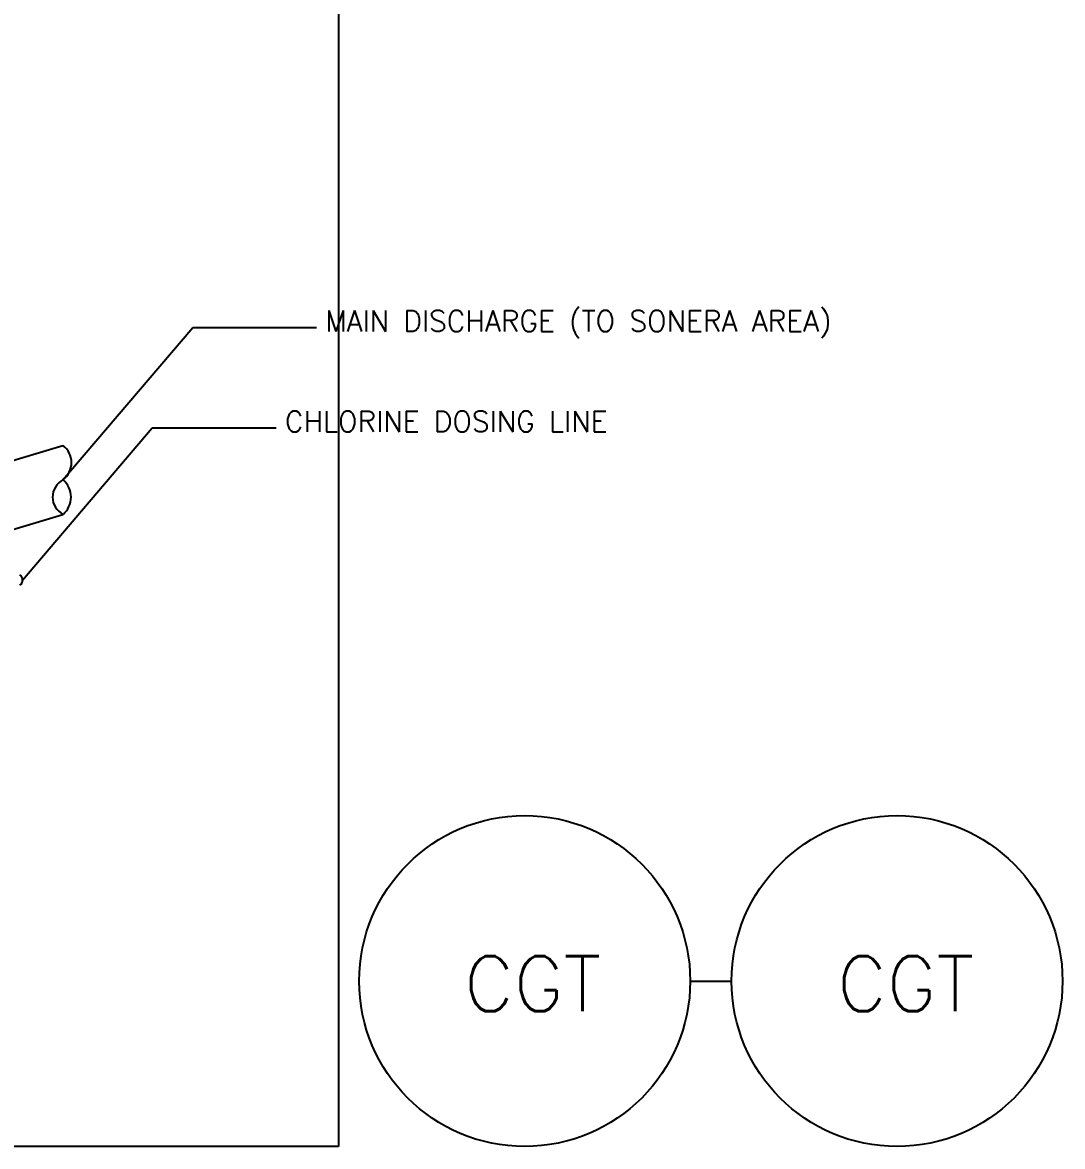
# Model space of a CAD drawing. Header units: inches. Extents: x 68782 to 87500, y -27905 to -16049.
# Drawn here: x 83729 to 87500, y -27905 to -23829 of the extents above; entities that cross this region are included whole.
import ezdxf

# ---------------------------------------------------------------- set-up
doc = ezdxf.new("R2010")
doc.units = ezdxf.units.IN
doc.header["$MEASUREMENT"] = 0
doc.layers.add('M-HVAC-PIPE-TEXT', color=2, linetype='Continuous', lineweight=25)
doc.layers.add('M-X-BKGD', color=8, linetype='Continuous')
doc.styles.add('SIMS', font='simplex.shx')
doc.styles.get("Standard").update_dxf_attribs({"font": 'arial.ttf'})
doc.dimstyles.get("Standard").update_dxf_attribs({"dimtxt": 0.18, "dimasz": 0.18, "dimexe": 0.18, "dimexo": 0.0625, "dimgap": 0.09, "dimtad": 0, "dimtih": 1, "dimtoh": 1, "dimdec": 4, "dimzin": 0, "dimdsep": 46, "dimtxsty": 'Standard', "dimcen": 0.09, "dimadec": 0, "dimazin": 0, "dimtfac": 1, "dimtdec": 4, "dimtofl": 0, "dimtmove": 0, "dimatfit": 3, "dimfxl": 1, "dimtolj": 1, "dimtzin": 0, "dimarcsym": 0})

msp = doc.modelspace()

# ---------------------------------------------------------------- linework, layer by layer
at = {"layer": 'M-X-BKGD'}
for p, q in [((84875, -18454.9), (84875, -27904.9)), ((83024.8, -25617.8), (83875.9, -25362.5)), ((83024.8, -25867.8), (83875.9, -25612.5)), ((86150, -27304.9), (86300, -27304.9)), ((84875, -27904.9), (72192.3, -27904.9))]:
    msp.add_line(p, q, dxfattribs=at)
for centre in [(85550, -27304.9), (86900, -27304.9)]:
    msp.add_circle(centre, 600, dxfattribs=at)
for centre, radius, start, end in [((83828.6, -25425), 78.4, 307.1329, 52.8671), ((83908.8, -25550), 70.6, 117.7395, 242.2605), ((83824, -25550), 81.3, 309.7326, 50.2674), ((83705.3, -25850.8), 24, 307.1329, 52.8671)]:
    msp.add_arc(centre, radius, start, end, dxfattribs=at)

# ---------------------------------------------------------------- texts
at = {"layer": 'M-HVAC-PIPE-TEXT', "color": 3, "style": 'SIMS'}
for s, insert, char_height, width, attachment_point in [('\\A1;MAIN DISCHARGE (TO SONERA AREA)', (84826.9, -24873.9, -422.2), 75, 2390.022, 1), ('\\A1;CHLORINE DOSING LINE', (84680.3, -25238.1, -422.2), 75, 2390.022, 1), ('\\A1;CGT', (85579, -27214.6, -316.6), 200, 366.514, 2)]:
    msp.add_mtext(s, dxfattribs=dict(at, insert=insert, char_height=char_height, width=width, attachment_point=attachment_point))
at = {"layer": 'M-HVAC-PIPE-TEXT', "color": 3, "insert": (86931.3, -27214.6, -316.6), "char_height": 200, "attachment_point": 2, "style": 'SIMS'}
msp.add_mtext('\\A1;\\pt0;CGT', dxfattribs=at)

# ---------------------------------------------------------------- leaders
at = {"color": 1}
for points in [[(83875.9, -25487.5), (84346.2, -24934.6), (84795.4, -24934.6)], [(83875.9, -25487.5), (84346.2, -24934.6), (84795.4, -24934.6)], [(83729.3, -25851.7), (84199.6, -25298.8), (84648.8, -25298.8)], [(83729.3, -25851.7), (84199.6, -25298.8), (84648.8, -25298.8)], [(84082, -25437), (84199.6, -25298.8), (84648.8, -25298.8)], [(84082, -25437), (84199.6, -25298.8), (84648.8, -25298.8)]]:
    msp.add_leader(points, dimstyle='Standard', override={"dimscale": 1, "dimasz": 0.08, "dimtad": 0, "dimfxl": 0.009}, dxfattribs=at)

doc.saveas('drawing.dxf')
